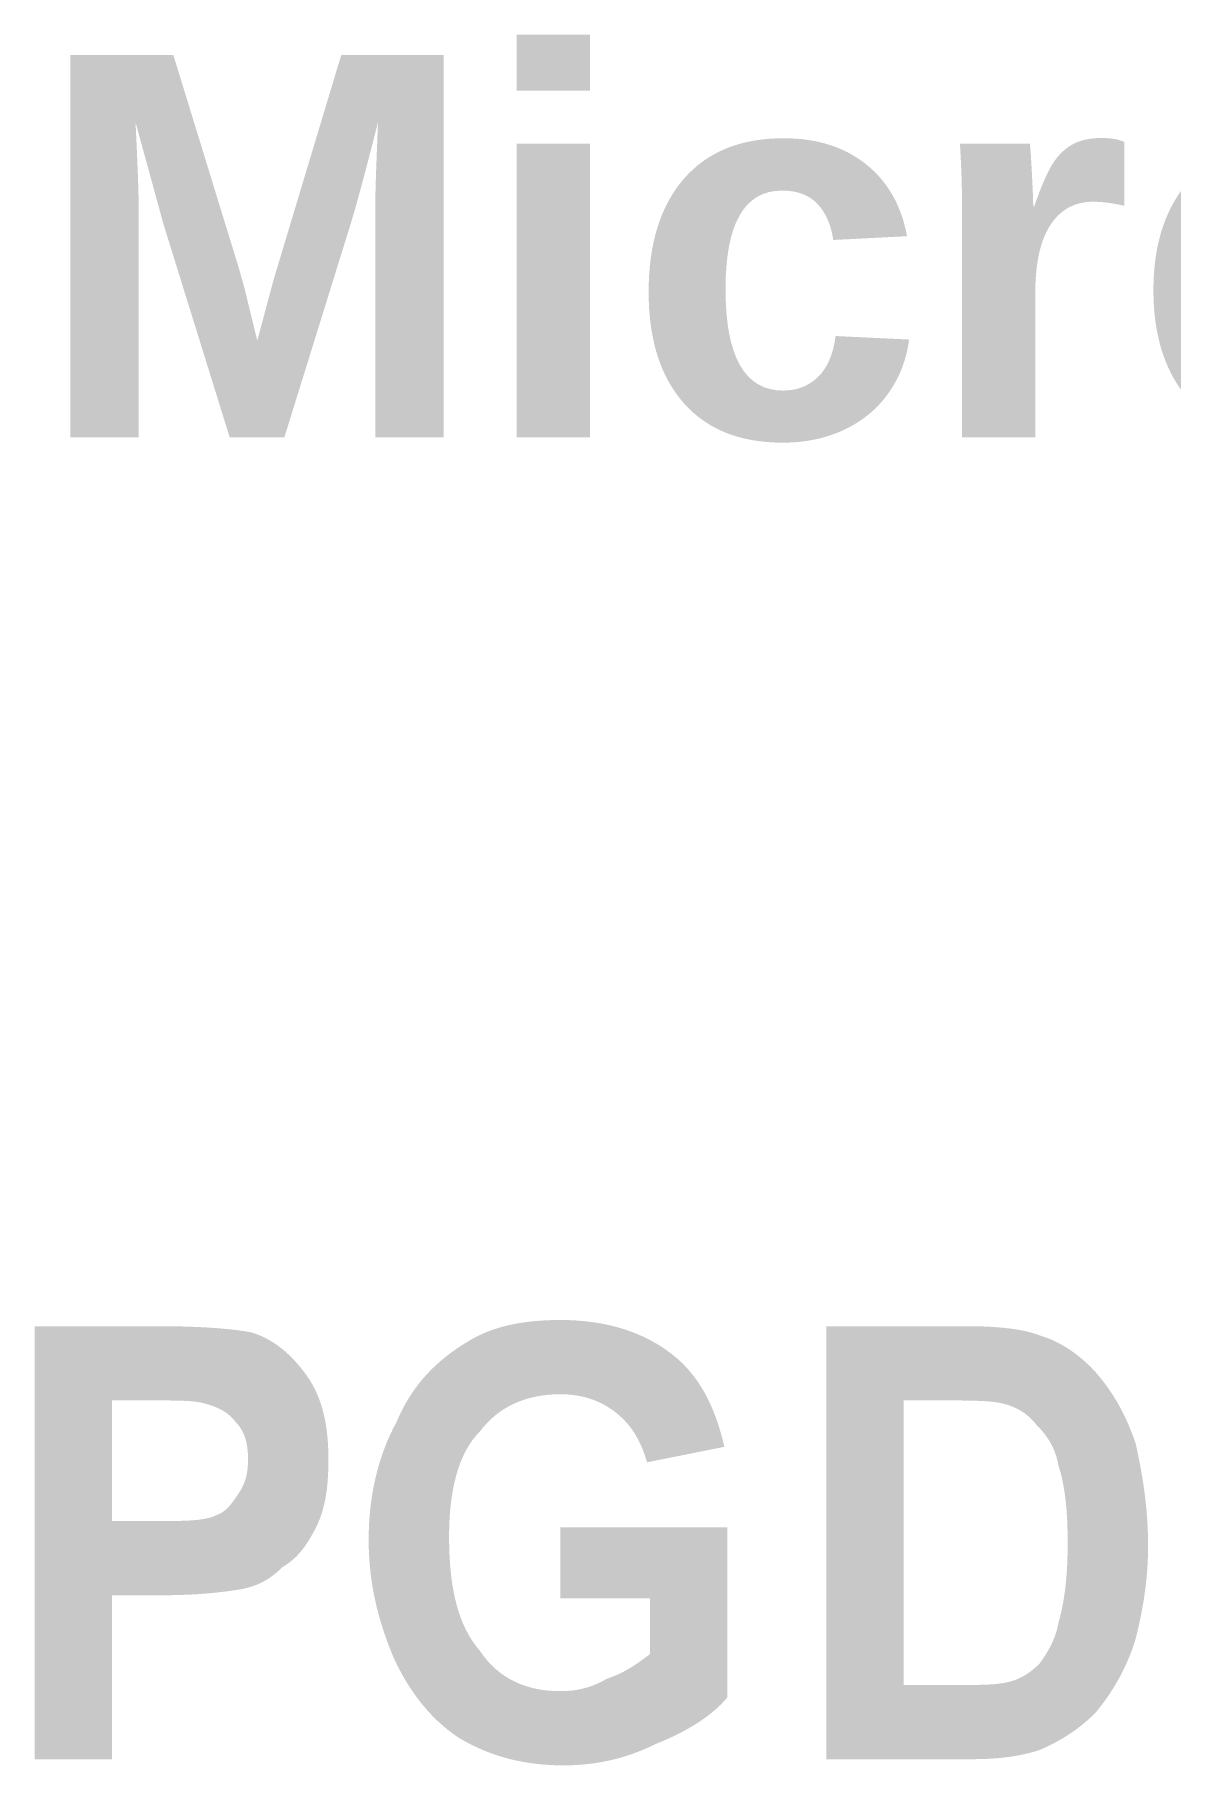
# Paper-space layout 'Layout1' of a CAD drawing. Header units: millimetres. Extents: x 25 to 207, y 70 to 253.
# Drawn here: x 50.95 to 57.03, y 107.06 to 116.32 of the extents above; entities that cross this region are included whole.
import ezdxf

# ---------------------------------------------------------------- set-up
doc = ezdxf.new("R2010")
doc.units = ezdxf.units.MM
doc.header["$MEASUREMENT"] = 0
doc.layers.get('0').update_dxf_attribs({"linetype": 'CONTINUOUS'})
doc.styles.add('Arial$101', font='arialbd.ttf', dxfattribs={"height": 3.024})

psp = doc.layouts.get("Layout1")

# ---------------------------------------------------------------- hatches: boundary and pattern name
at = {"true_color": 0x000007}
h = psp.add_hatch(color=0, dxfattribs=at)
edge = h.paths.add_edge_path()
edge.add_line((50.9475, 107.0923), (50.9475, 109.4096))
edge.add_line((50.9475, 109.4096), (51.6095, 109.4096))
edge.add_spline(control_points=[(51.6095, 109.4096), (51.8578, 109.4096), (52.0234, 109.393), (52.1061, 109.3765), (52.1061, 109.3765), (52.222, 109.3434), (52.3213, 109.2606), (52.4041, 109.1448), (52.4041, 109.1448), (52.4868, 109.0289), (52.5199, 108.8799), (52.5199, 108.6979), (52.5199, 108.6979), (52.5199, 108.5489), (52.5034, 108.433), (52.4537, 108.3337), (52.4537, 108.3337), (52.4041, 108.2344), (52.3544, 108.1682), (52.2716, 108.1185), (52.2716, 108.1185), (52.2054, 108.0523), (52.1392, 108.0192), (52.0565, 108.0027), (52.0565, 108.0027), (51.9571, 107.9861), (51.8247, 107.9696), (51.6261, 107.9696)], knot_values=[0, 0, 0, 0, 0.035714, 0.035714, 0.035714, 0.035714, 0.071429, 0.071429, 0.071429, 0.071429, 0.107143, 0.107143, 0.107143, 0.107143, 0.142857, 0.142857, 0.142857, 0.142857, 0.178571, 0.178571, 0.178571, 0.178571, 0.214286, 0.214286, 0.214286, 0.214286, 1, 1, 1, 1], degree=3, periodic=0)
edge.add_line((51.6261, 107.9696), (51.3613, 107.9696))
edge.add_line((51.3613, 107.9696), (51.3613, 107.0923))
edge.add_line((51.3613, 107.0923), (50.9475, 107.0923))
edge = h.paths.add_edge_path()
edge.add_line((51.3613, 109.0123), (51.3613, 108.3668))
edge.add_line((51.3613, 108.3668), (51.593, 108.3668))
edge.add_spline(control_points=[(51.593, 108.3668), (51.7585, 108.3668), (51.8578, 108.3668), (51.924, 108.3999), (51.924, 108.3999), (51.9737, 108.4165), (52.0068, 108.4661), (52.0399, 108.5158), (52.0399, 108.5158), (52.073, 108.5654), (52.0896, 108.6151), (52.0896, 108.6979), (52.0896, 108.6979), (52.0896, 108.7806), (52.073, 108.8468), (52.0234, 108.8965), (52.0234, 108.8965), (51.9902, 108.9461), (51.924, 108.9792), (51.8578, 108.9958), (51.8578, 108.9958), (51.8082, 109.0123), (51.7089, 109.0123), (51.5599, 109.0123)], knot_values=[0, 0, 0, 0, 0.041667, 0.041667, 0.041667, 0.041667, 0.083333, 0.083333, 0.083333, 0.083333, 0.125, 0.125, 0.125, 0.125, 0.166667, 0.166667, 0.166667, 0.166667, 0.208333, 0.208333, 0.208333, 0.208333, 1, 1, 1, 1], degree=3, periodic=0)
edge.add_line((51.5599, 109.0123), (51.3613, 109.0123))
edge = h.paths.add_edge_path()
edge.add_line((53.7613, 107.953), (53.7613, 108.3337))
edge.add_line((53.7613, 108.3337), (54.6551, 108.3337))
edge.add_line((54.6551, 108.3337), (54.6551, 107.4233))
edge.add_spline(control_points=[(54.6551, 107.4233), (54.5724, 107.324), (54.44, 107.2413), (54.2744, 107.1751), (54.2744, 107.1751), (54.1089, 107.0923), (53.9434, 107.0592), (53.7779, 107.0592), (53.7779, 107.0592), (53.5627, 107.0592), (53.3806, 107.1089), (53.2151, 107.2082), (53.2151, 107.2082), (53.0661, 107.3075), (52.9503, 107.4564), (52.8675, 107.6385), (52.8675, 107.6385), (52.7848, 107.8371), (52.7351, 108.0358), (52.7351, 108.2675), (52.7351, 108.2675), (52.7351, 108.4992), (52.7848, 108.7144), (52.8841, 108.8965), (52.8841, 108.8965), (52.9668, 109.0951), (53.0992, 109.2275), (53.2648, 109.3268), (53.2648, 109.3268), (53.3972, 109.4096), (53.5627, 109.4427), (53.7613, 109.4427), (53.7613, 109.4427), (54.0096, 109.4427), (54.2082, 109.3765), (54.3572, 109.2606), (54.3572, 109.2606), (54.5062, 109.1448), (54.5889, 108.9792), (54.6386, 108.7641)], knot_values=[0, 0, 0, 0, 0.025, 0.025, 0.025, 0.025, 0.05, 0.05, 0.05, 0.05, 0.075, 0.075, 0.075, 0.075, 0.1, 0.1, 0.1, 0.1, 0.125, 0.125, 0.125, 0.125, 0.15, 0.15, 0.15, 0.15, 0.175, 0.175, 0.175, 0.175, 0.2, 0.2, 0.2, 0.2, 0.225, 0.225, 0.225, 0.225, 1, 1, 1, 1], degree=3, periodic=0)
edge.add_line((54.6386, 108.7641), (54.2248, 108.6813))
edge.add_spline(control_points=[(54.2248, 108.6813), (54.1917, 108.7972), (54.142, 108.8799), (54.0593, 108.9461), (54.0593, 108.9461), (53.9765, 109.0123), (53.8772, 109.0455), (53.7613, 109.0455), (53.7613, 109.0455), (53.5793, 109.0455), (53.4303, 108.9792), (53.331, 108.8468), (53.331, 108.8468), (53.2151, 108.731), (53.1655, 108.5323), (53.1655, 108.2841), (53.1655, 108.2841), (53.1655, 108.0027), (53.2151, 107.804), (53.331, 107.6716), (53.331, 107.6716), (53.4303, 107.5227), (53.5793, 107.4564), (53.7613, 107.4564), (53.7613, 107.4564), (53.8441, 107.4564), (53.9268, 107.473), (54.0096, 107.5227), (54.0096, 107.5227), (54.1089, 107.5558), (54.1751, 107.6054), (54.2413, 107.6551)], knot_values=[0, 0, 0, 0, 0.03125, 0.03125, 0.03125, 0.03125, 0.0625, 0.0625, 0.0625, 0.0625, 0.09375, 0.09375, 0.09375, 0.09375, 0.125, 0.125, 0.125, 0.125, 0.15625, 0.15625, 0.15625, 0.15625, 0.1875, 0.1875, 0.1875, 0.1875, 0.21875, 0.21875, 0.21875, 0.21875, 1, 1, 1, 1], degree=3, periodic=0)
edge.add_line((54.2413, 107.6551), (54.2413, 107.953))
edge.add_line((54.2413, 107.953), (53.7613, 107.953))
edge = h.paths.add_edge_path()
edge.add_line((55.1848, 109.4096), (55.9297, 109.4096))
edge.add_spline(control_points=[(55.9297, 109.4096), (56.1117, 109.4096), (56.2441, 109.393), (56.3269, 109.3599), (56.3269, 109.3599), (56.4428, 109.3268), (56.5586, 109.2441), (56.6414, 109.1448), (56.6414, 109.1448), (56.7242, 109.0455), (56.7904, 108.9296), (56.84, 108.7806), (56.84, 108.7806), (56.8731, 108.6316), (56.9062, 108.4496), (56.9062, 108.2344), (56.9062, 108.2344), (56.9062, 108.0358), (56.8731, 107.8702), (56.84, 107.7378), (56.84, 107.7378), (56.7904, 107.5723), (56.7076, 107.4399), (56.6248, 107.3406), (56.6248, 107.3406), (56.5421, 107.2578), (56.4428, 107.1916), (56.3269, 107.142), (56.3269, 107.142), (56.2276, 107.1089), (56.1117, 107.0923), (55.9628, 107.0923)], knot_values=[0, 0, 0, 0, 0.03125, 0.03125, 0.03125, 0.03125, 0.0625, 0.0625, 0.0625, 0.0625, 0.09375, 0.09375, 0.09375, 0.09375, 0.125, 0.125, 0.125, 0.125, 0.15625, 0.15625, 0.15625, 0.15625, 0.1875, 0.1875, 0.1875, 0.1875, 0.21875, 0.21875, 0.21875, 0.21875, 1, 1, 1, 1], degree=3, periodic=0)
edge.add_line((55.9628, 107.0923), (55.1848, 107.0923))
edge.add_line((55.1848, 107.0923), (55.1848, 109.4096))
edge = h.paths.add_edge_path()
edge.add_line((55.5986, 109.0123), (55.5986, 107.4895))
edge.add_line((55.5986, 107.4895), (55.8966, 107.4895))
edge.add_spline(control_points=[(55.8966, 107.4895), (56.0124, 107.4895), (56.0952, 107.4895), (56.1614, 107.5061), (56.1614, 107.5061), (56.2276, 107.5227), (56.2773, 107.5558), (56.3269, 107.6054), (56.3269, 107.6054), (56.36, 107.6551), (56.4097, 107.7213), (56.4262, 107.8206), (56.4262, 107.8206), (56.4593, 107.9365), (56.4759, 108.0689), (56.4759, 108.2509), (56.4759, 108.2509), (56.4759, 108.433), (56.4593, 108.5654), (56.4262, 108.6648), (56.4262, 108.6648), (56.4097, 108.7641), (56.36, 108.8303), (56.3104, 108.8799), (56.3104, 108.8799), (56.2607, 108.9461), (56.1945, 108.9792), (56.1283, 108.9958), (56.1283, 108.9958), (56.0621, 109.0123), (55.9462, 109.0123), (55.7807, 109.0123)], knot_values=[0, 0, 0, 0, 0.03125, 0.03125, 0.03125, 0.03125, 0.0625, 0.0625, 0.0625, 0.0625, 0.09375, 0.09375, 0.09375, 0.09375, 0.125, 0.125, 0.125, 0.125, 0.15625, 0.15625, 0.15625, 0.15625, 0.1875, 0.1875, 0.1875, 0.1875, 0.21875, 0.21875, 0.21875, 0.21875, 1, 1, 1, 1], degree=3, periodic=0)
edge.add_line((55.7807, 109.0123), (55.5986, 109.0123))

# ---------------------------------------------------------------- texts
at = {"color": 0, "true_color": 0x000007, "style": 'Arial$101'}
psp.add_text('Microsoft Corporation, MCP ', height=2.045746, dxfattribs=at).set_placement((50.9475, 114.1669))

doc.saveas('drawing.dxf')
